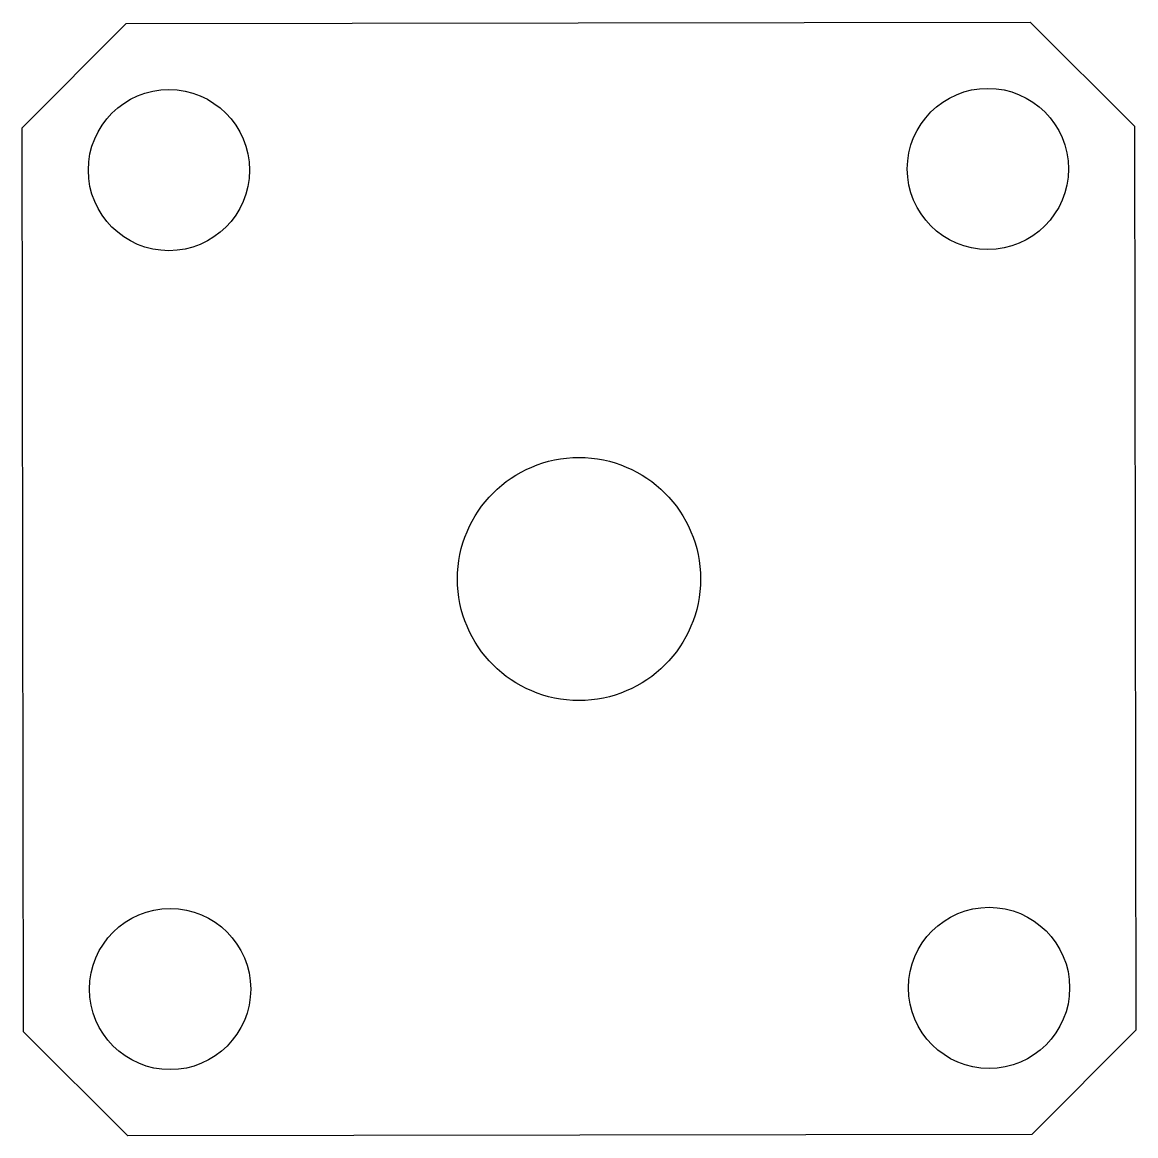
# Model space of a CAD drawing. Header units: millimetres. Extents: x -21.1 to 21.1, y -21.1 to 21.1.
import ezdxf

# ---------------------------------------------------------------- set-up
doc = ezdxf.new("R2010")
doc.units = ezdxf.units.MM
doc.layers.get('0').update_dxf_attribs({"linetype": 'CONTINUOUS'})

msp = doc.modelspace()

# ---------------------------------------------------------------- linework, layer by layer
msp.add_lwpolyline([(21.075, -17.078), (17.139, -21.025), (-17.078, -21.075), (-21.025, -17.139), (-21.075, 17.078), (-17.139, 21.025), (17.078, 21.075), (21.025, 17.139)], close=True)
for centre, radius in [((15.477, 15.523, 0), 3.05), ((-15.523, 15.477, 0), 3.05), ((0, 0), 4.6), ((-15.477, -15.523, 0), 3.05), ((15.523, -15.477, 0), 3.05)]:
    msp.add_circle(centre, radius)

doc.saveas('drawing.dxf')
